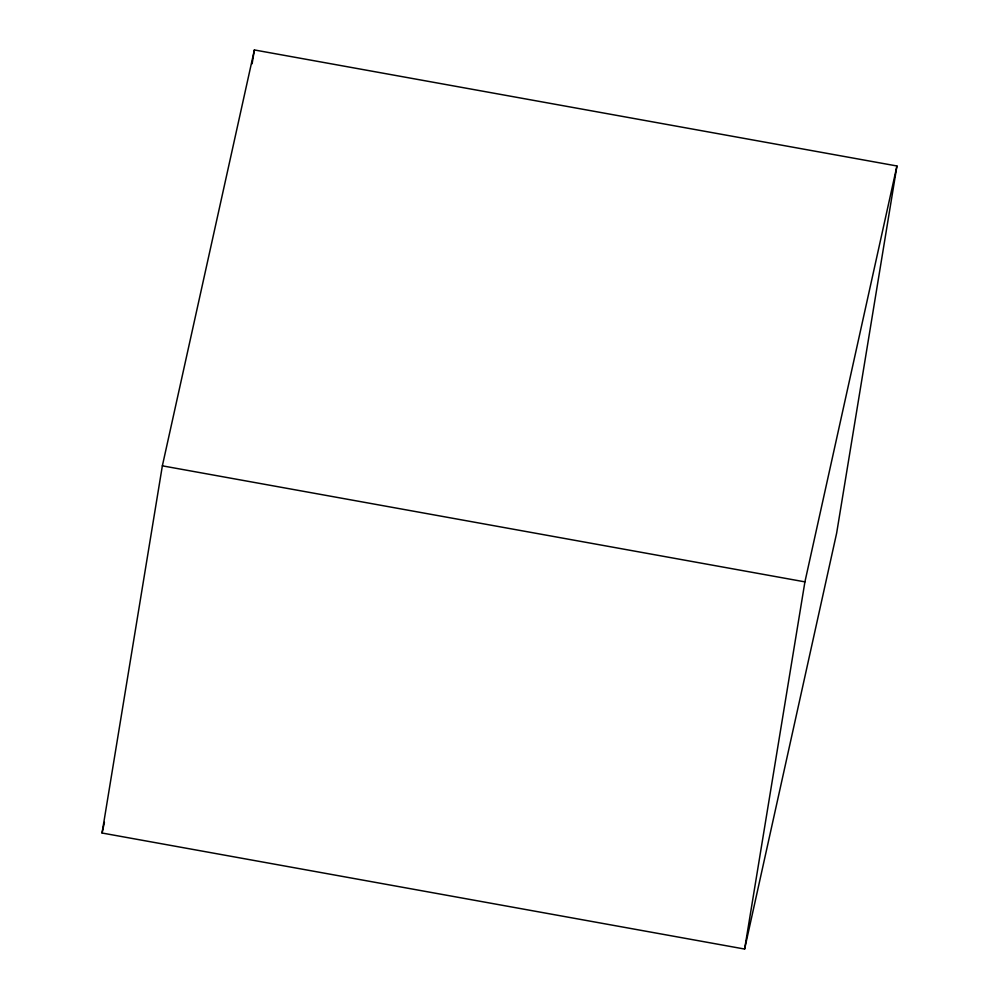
<?xml version="1.0" encoding="UTF-8"?>
<svg xmlns="http://www.w3.org/2000/svg" width="999" height="999" viewBox="0 0 999 999"><rect width="100%" height="100%" fill="white"/><g stroke="black" fill="none" stroke-linecap="round" stroke-linejoin="round"><path stroke-width="1.5" d="M102.06 833.016L162.362 465.834L254.383 49.95L896.94 165.984L836.638 533.166L744.617 949.05L102.06 833.016L104.42 822.352M252.11 63.774L254.383 49.95M744.617 949.05L804.919 581.868L896.94 165.984M162.362 465.834L804.919 581.868"/></g></svg>
